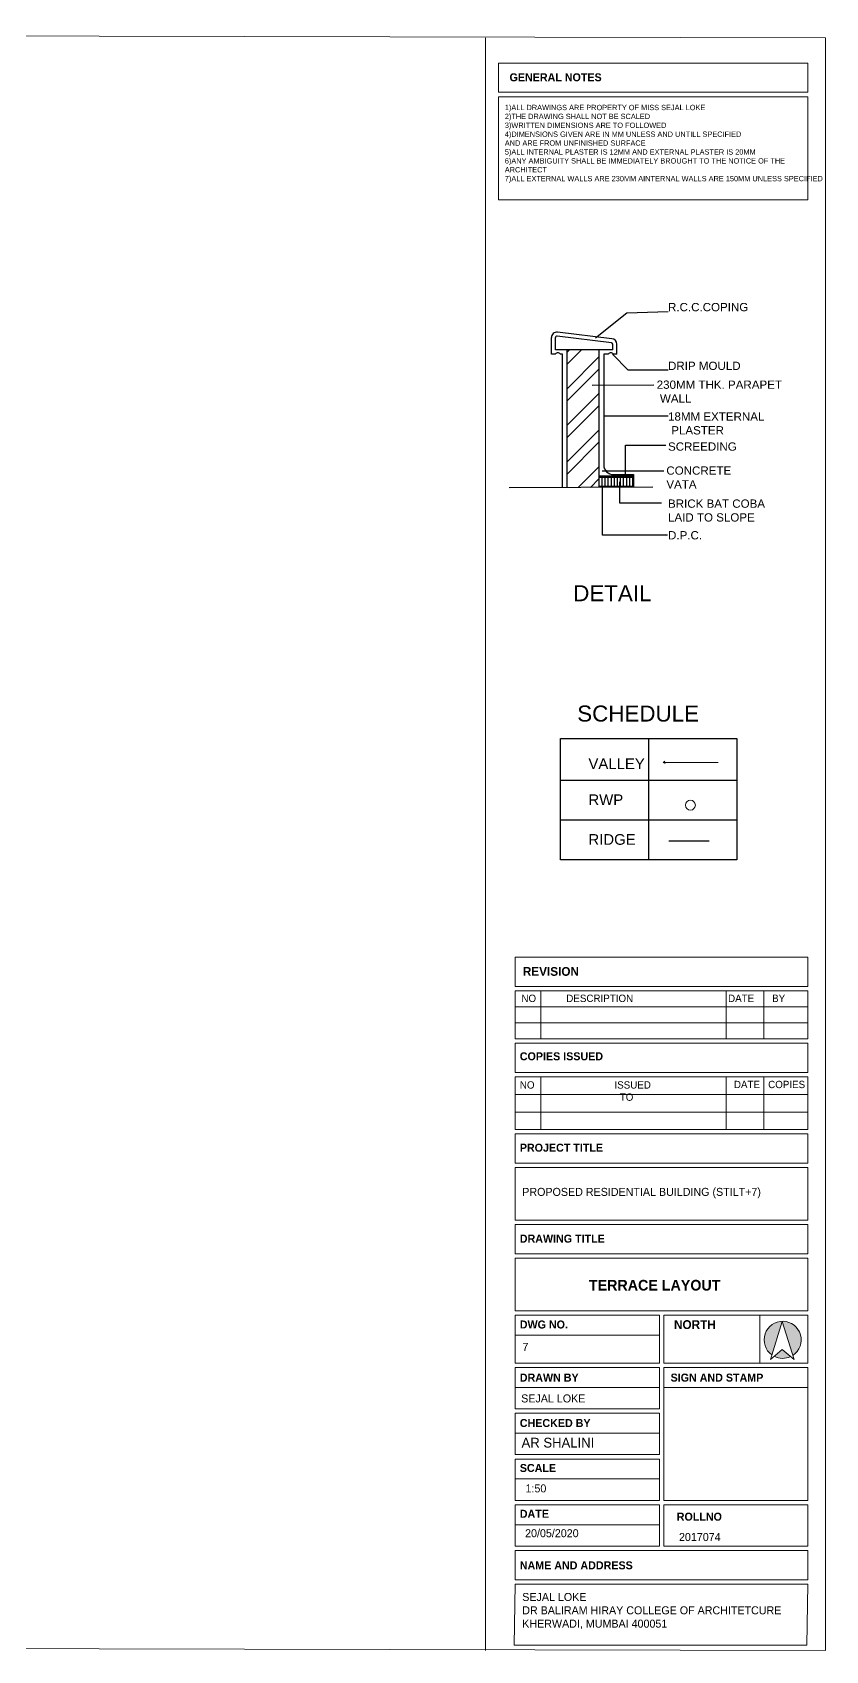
# Model space of a CAD drawing. Header units: millimetres. Extents: x -1932176 to 78768, y -1967 to 1266654.
# Drawn here: x -283129 to -268255, y 434940 to 465279 of the extents above; entities that cross this region are included whole.
import ezdxf

# ---------------------------------------------------------------- set-up
doc = ezdxf.new("R2010")
doc.units = ezdxf.units.MM
for name, color, linetype, lineweight in [('detail', 7, 'Continuous', 25), ('line', 7, 'Continuous', 25), ('SHEET', 7, 'Continuous', 13), ('VALLEY', 7, 'Continuous', 15)]:
    doc.layers.add(name, color=color, linetype=linetype, lineweight=lineweight)
doc.styles.add('20 scale', font='ARIALN.TTF', dxfattribs={"height": 0.2})
doc.styles.get("Standard").update_dxf_attribs({"font": 'arial.ttf'})

msp = doc.modelspace()

# ---------------------------------------------------------------- hatches: boundary and pattern name
at = {"layer": 'detail'}
h = msp.add_hatch(dxfattribs=at)
h.set_pattern_fill('ANSI32', color=256, scale=1292.988714)
h.set_pattern_definition([(45, (-654530.9, 508480), (-342.8554, 342.8554), []), (45, (-654302.35, 508480), (-342.8554, 342.8554), [])])
h.paths.add_polyline_path([(-273099.86839, 456746.30295), (-272505.09358, 456749.33202), (-272505.09358, 459326.74011), (-273099.86839, 459326.74011)])
at = {"layer": 'SHEET', "linetype": 'ByBlock', "lineweight": 20, "transparency": 33554687}
h = msp.add_hatch(color=256, dxfattribs=at)
h.dxf.hatch_style = 1
h.paths.add_polyline_path([(-269068.44653, 441111.15262), (-268870.78801, 440475.57805, 3.231701641), (-269263.26928, 440484.69653)])
h.paths.add_polyline_path([(-269068.44653, 440587.6618), (-269220.13239, 440458.21783, 0.2347967333), (-268910.81341, 440453.14262)])

# ---------------------------------------------------------------- linework, layer by layer
for p, q in [((-271574.0341, 452038.63551), (-271574.0341, 449774.10982)), ((-273226.17248, 451259.93909), (-269921.89572, 451259.93909)), ((-273226.17248, 450516.89752), (-269921.89572, 450516.89752))]:
    msp.add_line(p, q)
msp.add_lwpolyline([(-273226.17248, 452038.63551), (-269921.89572, 452038.63551), (-269921.89572, 449763.78889), (-273226.17248, 449763.78889)], close=True)
at = {"layer": 'detail'}
for p, q in [((-272567.04672, 459551.33652), (-271983.24833, 460022.18787)), ((-271983.24833, 460022.18787), (-271209.9079, 460045.27315)), ((-272261.19108, 459535.80549), (-273281.60662, 459658.86701)), ((-273397.43067, 459248.92894), (-273397.43067, 459556.17203)), ((-273319.85135, 459326.74011), (-273319.85135, 459556.17203)), ((-272270.47979, 459458.78425), (-273290.89533, 459581.84577)), ((-272247.71626, 459326.74011), (-272247.71626, 459433.1105)), ((-272170.13694, 459249.16079), (-272170.13694, 459433.1105)), ((-273323.19207, 459249.16079), (-273397.43067, 459249.16079)), ((-272247.71626, 459326.74011), (-273319.85135, 459326.74011)), ((-273190.3776, 459249.16079), (-273226.37537, 459249.16079)), ((-273190.3776, 456745.842), (-273190.3776, 459249.16079)), ((-273099.86839, 456746.30295), (-273099.86839, 459326.74011)), ((-272505.09358, 459326.74011), (-272505.09358, 456749.33202)), ((-272414.58437, 459249.16079), (-272414.58437, 457169.4089)), ((-272330.03705, 459249.16079), (-272414.58437, 459249.16079)), ((-271960.07626, 458948.19017), (-272249.89612, 459249.16079)), ((-272170.13694, 459249.16079), (-272233.22035, 459249.16079)), ((-271209.9079, 458944.51279), (-271960.07626, 458948.19017)), ((-271473.7651, 458665.68819), (-272635.01567, 458655.67074)), ((-271209.9079, 458084.85816), (-272414.58437, 458084.85816)), ((-272009.29634, 456960.57076), (-272009.29634, 457541.08455)), ((-272009.29634, 457541.08455), (-271251.39196, 457541.08455)), ((-271858.59923, 456960.57076), (-272505.09358, 456960.57076)), ((-271858.59923, 456934.71099), (-272505.09358, 456934.71099)), ((-272451.92926, 456934.71099), (-272451.92926, 456766.62246)), ((-272441.80521, 457058.65781), (-271291.04396, 457058.65781)), ((-272394.33711, 456934.71099), (-272394.33711, 456766.62246)), ((-272336.74497, 456934.71099), (-272336.74497, 456766.62246)), ((-272279.15282, 456934.71099), (-272279.15282, 456766.62246)), ((-272233.56595, 456988.39048), (-271858.81733, 456988.39048)), ((-272221.56067, 456934.71099), (-272221.56067, 456766.62246)), ((-272163.96852, 456934.71099), (-272163.96852, 456766.62246)), ((-272106.37637, 456934.71099), (-272106.37637, 456766.62246)), ((-272048.78423, 456934.71099), (-272048.78423, 456766.62246)), ((-271991.19208, 456934.71099), (-271991.19208, 456766.62246)), ((-271933.59993, 456934.71099), (-271933.59993, 456766.62246)), ((-271876.00778, 456934.71099), (-271876.00778, 456766.62246)), ((-271858.81733, 456988.39048), (-271857.61665, 456752.6295)), ((-271496.13623, 456754.47045), (-274187.72998, 456740.76268)), ((-271858.59923, 456766.62246), (-272505.09358, 456766.62246)), ((-272436.60798, 455850.73586), (-272436.60798, 456758.37911)), ((-272115.95112, 456452.92667), (-272115.95112, 456850.66672)), ((-271333.52609, 456454.94025), (-272115.95112, 456452.92667)), ((-271218.78968, 455850.73586), (-272436.60798, 455850.73586))]:
    msp.add_line(p, q, dxfattribs=at)
for centre, radius, start, end in [((-273293.99157, 459556.17203), 103.4391, 83.123372209, 180), ((-273293.99157, 459556.17203), 25.85977, 83.123372209, 180), ((-272273.57603, 459433.1105), 25.85977, 0, 83.123372209), ((-272273.57603, 459433.1105), 103.4391, 0, 83.123372209), ((-272233.56595, 457169.4089), 181.01842, 180, 270)]:
    msp.add_arc(centre, radius, start, end, dxfattribs=at)
at = {"layer": 'line'}
msp.add_line((-271193.52938, 450124.28614), (-270441.30202, 450124.28614), dxfattribs=at)
for centre in [(-273274.78372, 459207.32491), (-272281.6287, 459207.32491)]:
    msp.add_arc(centre, 63.98132, 40.834509318, 139.165490682, dxfattribs=at)
at = {"layer": 'SHEET'}
msp.add_line((-274634.21209, 465177.40093), (-274634.21209, 434939.73141), dxfattribs=at)
at = {"layer": 'SHEET', "linetype": 'ByBlock', "lineweight": 9}
for p, q in [((-268588.08005, 464155.5568), (-268588.08005, 464704.26234)), ((-268588.08005, 462141.48101), (-268588.08005, 464073.25097)), ((-274389.73247, 462141.48101), (-268588.08005, 462141.48101))]:
    msp.add_line(p, q, dxfattribs=at)
at = {"layer": 'SHEET', "linetype": 'Continuous', "lineweight": 9, "ltscale": 50}
msp.add_line((-274389.73247, 464155.5568), (-268902.67703, 464155.5568), dxfattribs=at)
at = {"layer": 'SHEET', "linetype": 'Continuous', "lineweight": 9, "ltscale": 2.5}
for p, q in [((-268902.67703, 464073.25097), (-274389.73247, 464073.25097)), ((-268588.08005, 464073.25097), (-274389.73247, 464073.25097)), ((-268588.08005, 447942.48401), (-268588.08005, 447406.33053)), ((-268588.08005, 447393.77847), (-268588.08005, 447942.48401)), ((-274075.13549, 447311.47264), (-268588.08005, 447311.47264)), ((-274075.13549, 447311.47264), (-274075.13549, 446407.95677)), ((-273596.2296, 447311.47264), (-273596.2296, 446407.95677)), ((-270119.5676, 447311.47264), (-270119.5676, 446407.95677)), ((-269415.94698, 447311.47264), (-269415.94698, 446407.95677)), ((-268588.08005, 447311.47264), (-268588.08005, 446407.95677)), ((-274075.13549, 447010.30068), (-268588.08005, 447010.30068)), ((-274075.13549, 446709.12873), (-268588.08005, 446709.12873)), ((-268588.08005, 446407.95677), (-274075.13549, 446407.95677)), ((-268588.08005, 446325.65094), (-268588.08005, 445776.9454)), ((-274075.13549, 444708.81787), (-274075.13549, 445694.63957)), ((-274075.13549, 445694.63957), (-268588.08005, 445694.63957)), ((-273596.2296, 445694.63957), (-273596.2296, 444708.81787)), ((-270119.5676, 445694.63957), (-270119.5676, 444708.81787)), ((-269415.94698, 445694.63957), (-269415.94698, 444708.81787)), ((-268588.08005, 445694.63957), (-268588.08005, 444708.81787)), ((-274075.13549, 445366.03233), (-268588.08005, 445366.03233)), ((-274075.13549, 445037.4251), (-268588.08005, 445037.4251)), ((-268588.08005, 444708.81787), (-274075.13549, 444708.81787)), ((-271372.76068, 440329.65291), (-271372.76068, 441228.23423)), ((-271290.45485, 440329.65291), (-271290.45485, 441228.23423)), ((-269486.66137, 441228.23423), (-269486.66137, 440329.65291)), ((-271372.76068, 439472.2225), (-271372.76068, 440247.34708)), ((-271290.45485, 437757.36168), (-271290.45485, 440247.34708)), ((-271372.76068, 438614.79209), (-271372.76068, 439389.91667)), ((-271372.76068, 437757.36168), (-271372.76068, 438532.48626)), ((-271372.76068, 436899.93126), (-271372.76068, 437675.05584)), ((-271290.45485, 437757.36168), (-268588.08005, 437757.36168)), ((-271290.45485, 436899.93126), (-271290.45485, 437675.05584)), ((-271290.45485, 437675.05584), (-268588.08005, 437675.05584)), ((-271290.45485, 436899.93126), (-268588.08005, 436899.93126))]:
    msp.add_line(p, q, dxfattribs=at)
at = {"layer": 'SHEET', "linetype": 'ByBlock', "lineweight": 20}
for p, q in [((-269290.06283, 440398.54137), (-269068.44653, 441111.15262)), ((-268846.83023, 440398.54137), (-269068.44653, 441111.15262)), ((-269290.06283, 440398.54137), (-269068.44653, 440587.6618)), ((-268846.83023, 440398.54137), (-269068.44653, 440587.6618))]:
    msp.add_line(p, q, dxfattribs=at)
at = {"layer": 'SHEET'}
msp.add_lwpolyline([(-311846.39972, 465279.20368), (-268254.76893, 465177.40093), (-268254.76893, 434939.73141), (-311846.39972, 435041.53416)], close=True, dxfattribs=at)
at = {"layer": 'SHEET', "linetype": 'Continuous', "lineweight": 9, "ltscale": 2.5}
for points in [[(-268588.08005, 464155.5568), (-274389.73247, 464155.5568), (-274389.73247, 464704.26234), (-268588.08005, 464704.26234)], [(-274389.73247, 462141.48101), (-274389.73247, 464073.25097)], [(-268588.08005, 447393.77847), (-274075.13549, 447393.77847), (-274075.13549, 447942.48401), (-268588.08005, 447942.48401)], [(-272195.819, 446325.65094), (-274075.13549, 446325.65094)], [(-274075.13549, 445776.9454), (-274075.13549, 446325.65094)], [(-268588.08005, 445776.9454), (-274075.13549, 445776.9454), (-274075.13549, 446325.65094), (-268588.08005, 446325.65094)], [(-274075.13549, 444708.81787), (-274075.13549, 445694.63957)], [(-268588.08005, 444626.51204), (-274075.13549, 444626.51204)], [(-274075.13549, 444077.80649), (-274075.13549, 444626.51204)], [(-274075.13549, 443009.67897), (-274075.13549, 443995.50066)], [(-268588.08005, 442927.37314), (-274075.13549, 442927.37314)], [(-274075.13549, 442378.66759), (-274075.13549, 442927.37314)], [(-274075.13549, 441310.54007), (-274075.13549, 442296.36176)], [(-271372.76068, 440853.76643), (-274075.13549, 440853.76643), (-274075.13549, 441228.23423), (-271372.76068, 441228.23423)], [(-271290.45485, 441228.23423), (-268588.08005, 441228.23423)], [(-268588.08005, 441228.23423), (-268588.08005, 440329.65291)], [(-271372.76068, 440329.65291), (-274075.13549, 440329.65291), (-274075.13549, 440853.76643), (-271372.76068, 440853.76643)], [(-271372.76068, 439872.87927), (-274075.13549, 439872.87927), (-274075.13549, 440247.34708), (-271372.76068, 440247.34708)], [(-268588.08005, 440329.65291), (-271290.45485, 440329.65291)], [(-271290.45485, 440247.34708), (-268588.08005, 440247.34708)], [(-268588.08005, 440247.34708), (-268588.08005, 437757.36168)], [(-271372.76068, 439472.2225), (-274075.13549, 439472.2225), (-274075.13549, 439872.87927), (-271372.76068, 439872.87927)], [(-271290.45485, 439872.87927), (-268588.08005, 439872.87927)], [(-271372.76068, 439015.44886), (-274075.13549, 439015.44886), (-274075.13549, 439389.91667), (-271372.76068, 439389.91667)], [(-271372.76068, 438614.79209), (-274075.13549, 438614.79209), (-274075.13549, 439015.44886), (-271372.76068, 439015.44886)], [(-271372.76068, 438158.01845), (-274075.13549, 438158.01845), (-274075.13549, 438532.48626), (-271372.76068, 438532.48626)], [(-271372.76068, 437757.36168), (-274075.13549, 437757.36168), (-274075.13549, 438158.01845), (-271372.76068, 438158.01845)], [(-271372.76068, 437300.58804), (-274075.13549, 437300.58804), (-274075.13549, 437675.05584), (-271372.76068, 437675.05584)], [(-268588.08005, 437675.05584), (-268588.08005, 436899.93126)], [(-271372.76068, 436899.93126), (-274075.13549, 436899.93126), (-274075.13549, 437300.58804), (-271372.76068, 437300.58804)], [(-268588.08005, 436817.62543), (-274075.13549, 436817.62543)]]:
    msp.add_lwpolyline(points, dxfattribs=at)
for points in [[(-274075.13549, 444626.51204), (-268588.08005, 444626.51204), (-268588.08005, 444077.80649), (-274075.13549, 444077.80649)], [(-274075.13549, 443995.50066), (-268588.08005, 443995.50066), (-268588.08005, 443009.67897), (-274075.13549, 443009.67897)], [(-274075.13549, 442927.37314), (-268588.08005, 442927.37314), (-268588.08005, 442378.66759), (-274075.13549, 442378.66759)], [(-274075.13549, 442296.36176), (-268588.08005, 442296.36176), (-268588.08005, 441310.54007), (-274075.13549, 441310.54007)], [(-274075.13549, 436817.62543), (-268588.08005, 436817.62543), (-268588.08005, 436268.91989), (-274075.13549, 436268.91989)], [(-274075.13549, 436186.61406), (-268588.08005, 436186.61406), (-268609.41253, 435041.73857), (-274096.46797, 435041.73857)]]:
    msp.add_lwpolyline(points, close=True, dxfattribs=at)
at = {"layer": 'SHEET', "linetype": 'ByBlock', "lineweight": 20}
for start, end in [(303.056834928, 234.281348044), (242.632966002, 295.487021518)]:
    msp.add_arc((-269060.36698, 440766.87107), 347.55116, start, end, dxfattribs=at)
at = {"layer": 'VALLEY'}
for q in [(-271270.62689, 451614.89606), (-271261.94282, 451569.79787), (-270270.05443, 451589.49856)]:
    msp.add_line((-271302.82474, 451589.49856), q, dxfattribs=at)
msp.add_circle((-270789.76307, 450790.47281), 92.21216, dxfattribs=at)

# ---------------------------------------------------------------- texts
at = {"char_height": 200, "attachment_point": 1}
for s, insert in [('VALLEY', (-272702.04952, 451667.90995)), ('RWP', (-272702.04952, 450992.76136)), ('RIDGE', (-272702.04952, 450248.00814))]:
    msp.add_mtext_dynamic_manual_height_columns(s, width=2257.3712101, gutter_width=1, heights=[0], dxfattribs=dict(at, insert=insert))
at = {"layer": 'detail', "attachment_point": 1}
for s, width, insert, char_height in [('R.C.C.COPING', 1399.0692699, (-271209.9079, 460205.82953), 155.1586456), ('DRIP MOULD', 1399.0692699, (-271209.9079, 459105.06918), 155.158646), ('230MM THK. PARAPET\\P WALL', 3041.3182499, (-271422.04555, 458751.44593), 155.1586456), ('18MM EXTERNAL\\P PLASTER', 2850.6574357, (-271209.9079, 458154.87906), 155.1586456), ('SCREEDING', 1399.0692699, (-271209.9079, 457591.53591), 155.158646), ('CONCRETE VATA', 1399.0692699, (-271241.00682, 457141.27068), 155.1586456), ('BRICK BAT COBA LAID TO SLOPE', 2147.0558625, (-271209.9079, 456521.78925), 155.1586456), ('D.P.C.', 1399.0692699, (-271209.9079, 455928.4374), 155.158646), ('DETAIL', 3631.1828029, (-272987.19806, 454913.77705), 300), ('SCHEDULE', 3631.1828029, (-272911.85849, 452658.38869), 300)]:
    msp.add_mtext_dynamic_manual_height_columns(s, width=width, gutter_width=1, heights=[0], dxfattribs=dict(at, insert=insert, char_height=char_height))
at = {"layer": 'SHEET', "linetype": 'ByBlock', "lineweight": 20, "attachment_point": 1}
for s, width, insert, char_height in [('{\\fCentury Gothic|b1|i0|c0|p34;GENERAL NOTES}', 2437.1509055, (-274181.79347, 464511.9846), 150), ('{\\fCentury Gothic|b1|i0|c0|p34;COPIES ISSUED}', 2437.1509055, (-273988.98947, 446157.49202), 150), ('{\\fCentury Gothic|b1|i0|c0|p34;PROJECT TITLE}', 2437.1509055, (-273988.98947, 444444.15744), 150), ('{\\fCentury Gothic|b0|i0|c0|p34;PROPOSED RESIDENTIAL BUILDING (STILT+7)}', 4907.5748606, (-273943.49917, 443615.34206), 150), ('{\\fCentury Gothic|b1|i0|c0|p34;DRAWING TITLE}', 2437.1509055, (-273988.98947, 442739.13315), 150), ('{\\fCentury Gothic|b1|i0|c0|p34;TERRACE LAYOUT}', 4907.5748606, (-272693.67463, 441890.68331), 200), ('{\\fCentury Gothic|b1|i0|c0|p34;DWG NO.}', 2437.1509055, (-273988.98947, 441129.21301), 150), ('{\\fCentury Gothic|b1|i0|c0|p34;DRAWN BY}', 2437.1509055, (-273988.98947, 440133.49471), 150), ('{\\fCentury Gothic|b1|i0|c0|p34;SIGN AND STAMP}', 2437.1509055, (-271161.77592, 440133.49471), 150), ('{\\fCentury Gothic|b1|i0|c0|p34;CHECKED BY}', 2437.1509055, (-273988.98947, 439281.56249), 150), ('{\\fCentury Gothic|b1|i0|c0|p34;SCALE}', 2437.1509055, (-273988.98947, 438439.05184), 150), ('{\\fCentury Gothic|b1|i0|c0|p34;DATE}', 2437.1509055, (-273988.98947, 437580.14056), 150), ('{\\fCentury Gothic|b1|i0|c0|p34;ROLLNO}', 2437.1509055, (-271045.96966, 437525.81273), 150), ('{\\fCentury Gothic|b1|i0|c0|p34;NAME AND ADDRESS}', 2437.1509055, (-273988.98947, 436613.78968), 150), ('{\\fCentury Gothic|b0|i0|c0|p34;SEJAL LOKE\\PDR BALIRAM HIRAY COLLEGE OF ARCHITETCURE \\PKHERWADI, MUMBAI 400051}', 4907.5748606, (-273943.49917, 436020.83066), 150)]:
    msp.add_mtext_dynamic_manual_height_columns(s, width=width, gutter_width=57.3737, heights=[0], dxfattribs=dict(at, insert=insert, char_height=char_height))
at = {"layer": 'SHEET', "linetype": 'ByBlock', "lineweight": 9, "insert": (-274270.2278, 463920.64625), "char_height": 100, "attachment_point": 1}
msp.add_mtext_dynamic_manual_height_columns('{\\fCentury Gothic|b0|i0|c0|p34;1)ALL DRAWINGS ARE PROPERTY OF MISS SEJAL LOKE\\P2)THE DRAWING SHALL NOT BE SCALED \\P3)WRITTEN DIMENSIONS ARE TO FOLLOWED \\P4)DIMENSIONS GIVEN ARE IN MM UNLESS AND UNTILL SPECIFIED \\PAND ARE FROM UNFINISHED SURFACE \\P5)ALL INTERNAL PLASTER IS 12MM AND EXTERNAL PLASTER IS 20MM\\P6)ANY AMBIGUITY SHALL BE IMMEDIATELY BROUGHT TO THE NOTICE OF THE ARCHITECT \\P7)ALL EXTERNAL WALLS ARE 230MM AINTERNAL WALLS ARE 150MM UNLESS SPECIFIED}', width=5543.582225, gutter_width=57.3737, heights=[0], dxfattribs=at)
at = {"layer": 'SHEET', "linetype": 'Continuous', "lineweight": 9, "ltscale": 50, "attachment_point": 1, "style": '20 scale'}
for s, width, heights, insert, char_height in [('{\\fCentury Gothic|b1|i0|c0|p34;REVISION  }', 66.4831048, [6.59764], (-273932.07515, 447755.7949), 164.6116632), ('\\pi-135.47;{\\fCentury Gothic|b0|i0|c0|p34;NO}', 8.7279214, [4.14976], (-273823.81955, 447238.00004), 137.176386), ('\\pi-565.24;{\\fCentury Gothic|b0|i0|c0|p34;DESCRIPTION}', 34.9161875, [4.14976], (-272552.37927, 447238.00004), 137.176386), ('\\pi-215.3;{\\fCentury Gothic|b0|i0|c0|p34;DATE}', 12.8232824, [4.14976], (-269868.25166, 447238.00004), 137.176386), ('\\pi-93.109;{\\fCentury Gothic|b0|i0|c0|p34;BY}', 13.5326087, [4.14976], (-269164.63104, 447238.00004), 137.176386), ('\\pi-135.47;{\\fCentury Gothic|b0|i0|c0|p34;NO}', 8.7279214, [4.14976], (-273852.22659, 445614.12565), 137.176386), ('\\pi-215.3;{\\fCentury Gothic|b0|i0|c0|p34;DATE}', 12.8232824, [4.14976], (-269759.68179, 445622.95016), 137.176386), ('\\pi-319.39;{\\fCentury Gothic|b0|i0|c0|p34;COPIES}', 13.5326087, [4.14976], (-269013.05986, 445622.95016), 137.176386), ('{\\fCentury Gothic|b1|i0|c0|p34;NORTH}', 30.7331048, [4.78312], (-271097.82875, 441134.49754), 164.6116632), ('{\\fCentury Gothic|b0|i0|c0|p34;7}', 689.9624133, [4.78312], (-273939.23843, 440709.92077), 150), ('{\\fCentury Gothic|b0|i0|c0|p34;SEJAL LOKE}', 2212.0658659, [4.78312], (-273963.12283, 439743.08289), 150), ('{\\fCentury Gothic|b0|i0|c0|p34;1:50}', 30.7331048, [4.78312], (-273882.16149, 438056.70271), 150)]:
    msp.add_mtext_dynamic_manual_height_columns(s, width=width, gutter_width=1125, heights=heights, dxfattribs=dict(at, insert=insert, char_height=char_height))
at = {"layer": 'SHEET', "linetype": 'Continuous', "lineweight": 9, "ltscale": 50}
note = msp.add_mtext_dynamic_manual_height_columns('\\pi-271.72;{\\fCentury Gothic|b0|i0|c0|p34;ISSUED }', width=34.9161875, gutter_width=430.8795, heights=[4.14976, 0], dxfattribs=dict(at, insert=(-272580.7863, 445614.12565), char_height=137.176386, attachment_point=1, style='20 scale'))
for column, words in zip(note.columns.linked_columns, ['\\pi-99.249;{\\fCentury Gothic|b0|i0|c0|p34;TO}']):
    column.text = words
at = {"layer": 'SHEET', "color": 18, "linetype": 'Continuous', "lineweight": 9, "ltscale": 50, "true_color": 0x000000, "attachment_point": 1, "style": '20 scale'}
for s, width, insert, char_height in [('{\\fCentury Gothic|b0|i0|c0|p34;AR SHALINI }', 2212.0658659, (-273956.16867, 438930.77539), 183.4829289), ('{\\fCentury Gothic|b0|i0|c0|p34;20/05/2020}', 1240.2372357, (-273890.02795, 437215.90842), 150), ('{\\fCentury Gothic|b0|i0|c0|p34;2017074}', 689.9624133, (-271004.66764, 437145.58045), 150)]:
    msp.add_mtext_dynamic_manual_height_columns(s, width=width, gutter_width=1125, heights=[4.78312], dxfattribs=dict(at, insert=insert, char_height=char_height))

doc.saveas('drawing.dxf')
